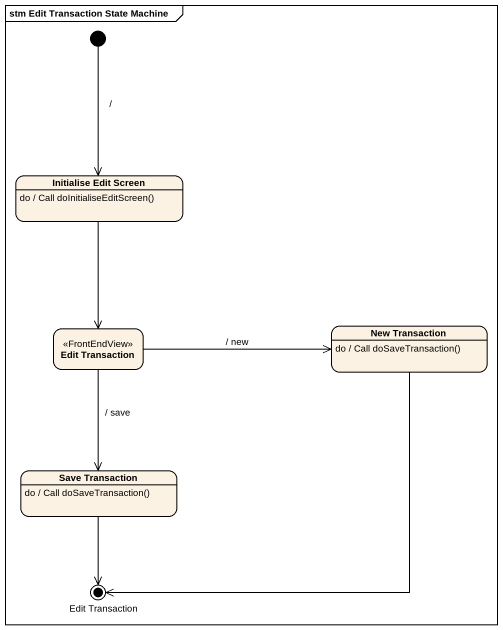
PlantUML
@startuml
mainframe stm Edit Transaction State Machine
hide empty description
state "Initialise Edit Screen" as Initialise_Edit_Screen
Initialise_Edit_Screen : do / Call doInitialiseEditScreen()
state "Edit Transaction" as Edit_Transaction <<FrontEndView>>
state "New Transaction" as New_Transaction
New_Transaction : do / Call doSaveTransaction()
state "Save Transaction" as Save_Transaction
Save_Transaction : do / Call doSaveTransaction()
state "Edit Transaction" as Edit_Transaction_2 <<end>>
[*] --> Initialise_Edit_Screen : /
Initialise_Edit_Screen --> Edit_Transaction
Edit_Transaction -right-> New_Transaction : / new
Edit_Transaction --> Save_Transaction : / save
New_Transaction --> Edit_Transaction_2
Save_Transaction --> Edit_Transaction_2
@enduml
